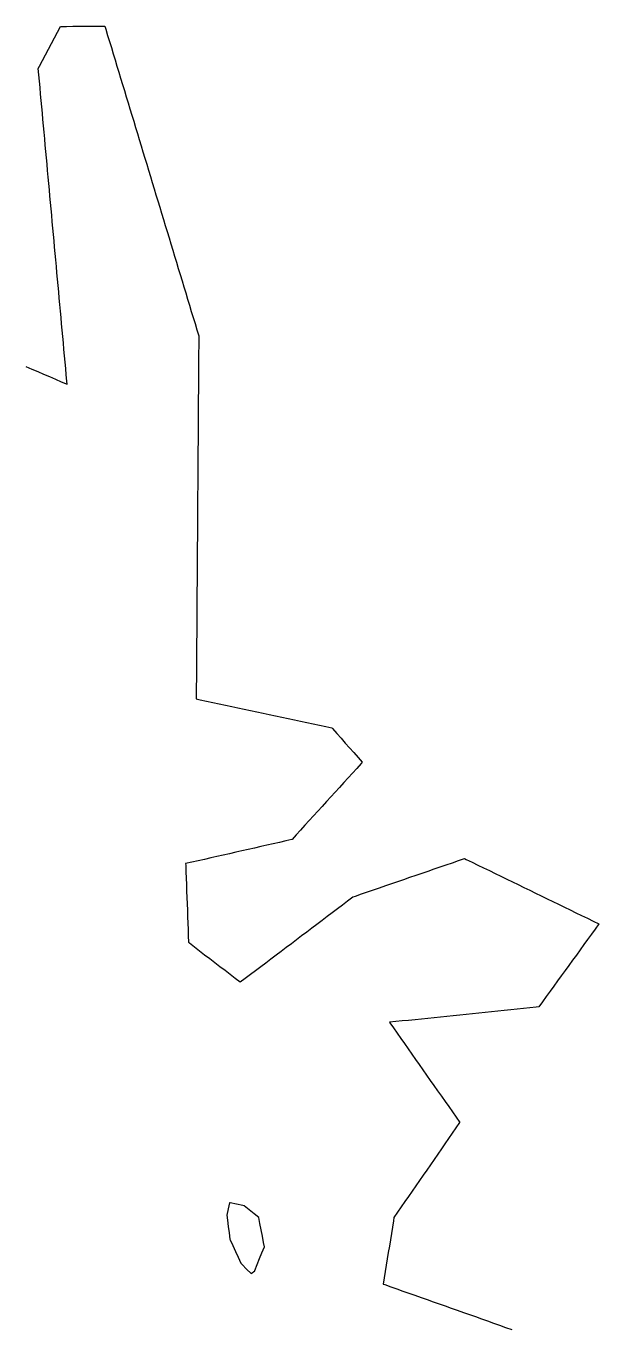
# Model space of a CAD drawing. Header units: millimetres. Extents: x 32 to 3054, y 42 to 5568.
# Drawn here: x 1073.8 to 1163.2, y 1401 to 1604.3 of the extents above; entities that cross this region are included whole.
import ezdxf

# ---------------------------------------------------------------- set-up
doc = ezdxf.new("R2010")
doc.units = ezdxf.units.MM
for name, color, linetype in [('ALL_ISLANDS', 7, 'Continuous'), ('OUTLINE_ISLAND_01', 7, 'Continuous'), ('OUTLINE_ISLAND_73', 7, 'Continuous')]:
    doc.layers.add(name, color=color, linetype=linetype)

msp = doc.modelspace()

# ---------------------------------------------------------------- linework, layer by layer
at = {"layer": 'ALL_ISLANDS'}
msp.add_lwpolyline([(1073.7962, 1551.1501), (1074.7143, 1550.7536), (1075.6323, 1550.3572), (1076.5504, 1549.9607), (1077.4684, 1549.5643), (1078.3865, 1549.1678), (1079.3045, 1548.7714), (1080.2226, 1548.375), (1080.1798, 1548.8434), (1080.0889, 1549.8392), (1079.9979, 1550.8351), (1079.9069, 1551.8309), (1079.816, 1552.8268), (1079.725, 1553.8226), (1079.6341, 1554.8185), (1079.5431, 1555.8143), (1079.4521, 1556.8102), (1079.3612, 1557.8061), (1079.2702, 1558.8019), (1079.1792, 1559.7978), (1079.0883, 1560.7936), (1078.9973, 1561.7895), (1078.9064, 1562.7853), (1078.8154, 1563.7812), (1078.7244, 1564.777), (1078.6335, 1565.7729), (1078.5425, 1566.7687), (1078.4516, 1567.7646), (1078.3606, 1568.7604), (1078.2696, 1569.7563), (1078.1787, 1570.7522), (1078.0877, 1571.748), (1077.9967, 1572.7439), (1077.9058, 1573.7397), (1077.8148, 1574.7356), (1077.7239, 1575.7314), (1077.6329, 1576.7273), (1077.5419, 1577.7231), (1077.451, 1578.719), (1077.36, 1579.7148), (1077.2691, 1580.7107), (1077.1781, 1581.7066), (1077.0871, 1582.7024), (1076.9962, 1583.6983), (1076.9052, 1584.6941), (1076.8142, 1585.69), (1076.7233, 1586.6858), (1076.6323, 1587.6817), (1076.5414, 1588.6775), (1076.4504, 1589.6734), (1076.3594, 1590.6692), (1076.2685, 1591.6651), (1076.1775, 1592.661), (1076.0866, 1593.6568), (1075.9956, 1594.6527), (1075.9046, 1595.6485), (1075.8137, 1596.6444), (1075.7227, 1597.6402), (1075.9169, 1598.0106), (1076.3813, 1598.8962), (1076.8457, 1599.7819), (1077.3101, 1600.6675), (1077.7744, 1601.5532), (1078.2388, 1602.4388), (1078.7032, 1603.3244), (1079.1676, 1604.2101), (1080.104, 1604.2172), (1081.104, 1604.2248), (1082.1039, 1604.2323), (1083.1039, 1604.2399), (1084.1039, 1604.2475), (1085.1038, 1604.2551), (1086.1038, 1604.2627), (1086.2535, 1603.7688), (1086.5435, 1602.8118), (1086.8335, 1601.8548), (1087.1236, 1600.8978), (1087.4136, 1599.9408), (1087.7036, 1598.9837), (1087.9937, 1598.0267), (1088.2837, 1597.0697), (1088.5737, 1596.1127), (1088.8638, 1595.1557), (1089.1538, 1594.1987), (1089.4439, 1593.2416), (1089.7339, 1592.2846), (1090.0239, 1591.3276), (1090.314, 1590.3706), (1090.604, 1589.4136), (1090.894, 1588.4566), (1091.1841, 1587.4996), (1091.4741, 1586.5425), (1091.7641, 1585.5855), (1092.0542, 1584.6285), (1092.3442, 1583.6715), (1092.6342, 1582.7145), (1092.9243, 1581.7575), (1093.2143, 1580.8004), (1093.5043, 1579.8434), (1093.7944, 1578.8864), (1094.0844, 1577.9294), (1094.3744, 1576.9724), (1094.6645, 1576.0154), (1094.9545, 1575.0583), (1095.2445, 1574.1013), (1095.5346, 1573.1443), (1095.8246, 1572.1873), (1096.1146, 1571.2303), (1096.4047, 1570.2733), (1096.6947, 1569.3162), (1096.9847, 1568.3592), (1097.2748, 1567.4022), (1097.5648, 1566.4452), (1097.8548, 1565.4882), (1098.1449, 1564.5312), (1098.4349, 1563.5741), (1098.7249, 1562.6171), (1099.015, 1561.6601), (1099.305, 1560.7031), (1099.595, 1559.7461), (1099.8851, 1558.7891), (1100.1751, 1557.832), (1100.4651, 1556.875), (1100.7552, 1555.918), (1100.7509, 1555.2967), (1100.744, 1554.2968), (1100.737, 1553.2968), (1100.7301, 1552.2968), (1100.7232, 1551.2968), (1100.7163, 1550.2969), (1100.7094, 1549.2969), (1100.7025, 1548.2969), (1100.6955, 1547.2969), (1100.6886, 1546.297), (1100.6817, 1545.297), (1100.6748, 1544.297), (1100.6679, 1543.297), (1100.661, 1542.2971), (1100.654, 1541.2971), (1100.6471, 1540.2971), (1100.6402, 1539.2971), (1100.6333, 1538.2972), (1100.6264, 1537.2972), (1100.6195, 1536.2972), (1100.6125, 1535.2972), (1100.6056, 1534.2972), (1100.5987, 1533.2973), (1100.5918, 1532.2973), (1100.5849, 1531.2973), (1100.5779, 1530.2973), (1100.571, 1529.2974), (1100.5641, 1528.2974), (1100.5572, 1527.2974), (1100.5503, 1526.2974), (1100.5434, 1525.2975), (1100.5364, 1524.2975), (1100.5295, 1523.2975), (1100.5226, 1522.2975), (1100.5157, 1521.2976), (1100.5088, 1520.2976), (1100.5019, 1519.2976), (1100.4949, 1518.2976), (1100.488, 1517.2977), (1100.4811, 1516.2977), (1100.4742, 1515.2977), (1100.4673, 1514.2977), (1100.4603, 1513.2977), (1100.4534, 1512.2978), (1100.4465, 1511.2978), (1100.4396, 1510.2978), (1100.4327, 1509.2978), (1100.4258, 1508.2979), (1100.4188, 1507.2979), (1100.4119, 1506.2979), (1100.405, 1505.2979), (1100.3981, 1504.298), (1100.3912, 1503.298), (1100.3843, 1502.298), (1100.3773, 1501.298), (1100.3704, 1500.2981), (1100.3635, 1499.2981), (1101.0011, 1499.1614), (1101.9789, 1498.9519), (1102.9567, 1498.7423), (1103.9345, 1498.5328), (1104.9123, 1498.3232), (1105.8901, 1498.1137), (1106.8679, 1497.9041), (1107.8457, 1497.6946), (1108.8235, 1497.485), (1109.8013, 1497.2755), (1110.7791, 1497.0659), (1111.7569, 1496.8564), (1112.7347, 1496.6468), (1113.7125, 1496.4373), (1114.6903, 1496.2277), (1115.6681, 1496.0182), (1116.6459, 1495.8086), (1117.6237, 1495.5991), (1118.6015, 1495.3895), (1119.5793, 1495.18), (1120.5571, 1494.9704), (1121.5349, 1494.7609), (1121.6349, 1494.6476), (1122.2966, 1493.8978), (1122.9583, 1493.1481), (1123.62, 1492.3983), (1124.2817, 1491.6486), (1124.9434, 1490.8988), (1125.6051, 1490.1491), (1126.2669, 1489.3993), (1126.0672, 1489.1797), (1125.3945, 1488.4398), (1124.7217, 1487.7), (1124.049, 1486.9601), (1123.3762, 1486.2202), (1122.7035, 1485.4803), (1122.0307, 1484.7404), (1121.358, 1484.0006), (1120.6853, 1483.2607), (1120.0125, 1482.5208), (1119.3398, 1481.7809), (1118.667, 1481.0411), (1117.9943, 1480.3012), (1117.3216, 1479.5613), (1116.6488, 1478.8214), (1115.9761, 1478.0815), (1115.3033, 1477.3417), (1115.292, 1477.3391), (1114.3167, 1477.1179), (1113.3415, 1476.8967), (1112.3663, 1476.6755), (1111.3911, 1476.4543), (1110.4158, 1476.2331), (1109.4406, 1476.0119), (1108.4654, 1475.7907), (1107.4902, 1475.5695), (1106.5149, 1475.3482), (1105.5397, 1475.127), (1104.5645, 1474.9058), (1103.5892, 1474.6846), (1102.614, 1474.4634), (1101.6388, 1474.2422), (1100.6636, 1474.021), (1099.6883, 1473.7998), (1098.7131, 1473.5786), (1098.7231, 1473.3002), (1098.7592, 1472.3009), (1098.7952, 1471.3015), (1098.8313, 1470.3022), (1098.8673, 1469.3028), (1098.9034, 1468.3035), (1098.9394, 1467.3041), (1098.9754, 1466.3048), (1099.0115, 1465.3054), (1099.0475, 1464.3061), (1099.0836, 1463.3067), (1099.1196, 1462.3073), (1099.1557, 1461.308), (1099.2961, 1461.2005), (1100.09, 1460.5924), (1100.8839, 1459.9844), (1101.6778, 1459.3764), (1102.4717, 1458.7683), (1103.2656, 1458.1603), (1104.0595, 1457.5523), (1104.8535, 1456.9443), (1105.6474, 1456.3362), (1106.4413, 1455.7282), (1107.2352, 1455.1202), (1108.0202, 1455.7136), (1108.8179, 1456.3166), (1109.6157, 1456.9196), (1110.4134, 1457.5227), (1111.2111, 1458.1257), (1112.0088, 1458.7287), (1112.8065, 1459.3317), (1113.6043, 1459.9347), (1114.402, 1460.5378), (1115.1997, 1461.1408), (1115.9974, 1461.7438), (1116.7952, 1462.3468), (1117.5929, 1462.9499), (1118.3906, 1463.5529), (1119.1883, 1464.1559), (1119.9861, 1464.7589), (1120.7838, 1465.362), (1121.5815, 1465.965), (1122.3792, 1466.568), (1123.1769, 1467.171), (1123.9747, 1467.7741), (1124.7724, 1468.3771), (1125.1869, 1468.5196), (1126.1325, 1468.8447), (1127.0782, 1469.1698), (1128.0239, 1469.495), (1128.9695, 1469.8201), (1129.9152, 1470.1452), (1130.8609, 1470.4703), (1131.8066, 1470.7955), (1132.7522, 1471.1206), (1133.6979, 1471.4457), (1134.6436, 1471.7709), (1135.5892, 1472.096), (1136.5349, 1472.4211), (1137.4806, 1472.7462), (1138.4262, 1473.0714), (1139.3719, 1473.3965), (1140.3176, 1473.7216), (1141.2633, 1474.0467), (1142.2089, 1474.3719), (1142.4918, 1474.2344), (1143.3913, 1473.7973), (1144.2907, 1473.3603), (1145.1901, 1472.9232), (1146.0896, 1472.4861), (1146.989, 1472.0491), (1147.8884, 1471.612), (1148.7879, 1471.175), (1149.6873, 1470.7379), (1150.5867, 1470.3008), (1151.4862, 1469.8638), (1152.3856, 1469.4267), (1153.285, 1468.9897), (1154.1845, 1468.5526), (1155.0839, 1468.1155), (1155.9833, 1467.6785), (1156.8828, 1467.2414), (1157.7822, 1466.8044), (1158.6816, 1466.3673), (1159.581, 1465.9302), (1160.4805, 1465.4932), (1161.3799, 1465.0561), (1162.2793, 1464.619), (1163.1788, 1464.182), (1162.5936, 1463.3746), (1162.0068, 1462.5648), (1161.4199, 1461.7551), (1160.8331, 1460.9454), (1160.2463, 1460.1357), (1159.6594, 1459.326), (1159.0726, 1458.5163), (1158.4858, 1457.7066), (1157.899, 1456.8969), (1157.3121, 1456.0872), (1156.7253, 1455.2775), (1156.1385, 1454.4677), (1155.5516, 1453.658), (1154.9648, 1452.8483), (1154.378, 1452.0386), (1153.7911, 1451.2289), (1153.393, 1451.1878), (1152.3983, 1451.085), (1151.4036, 1450.9822), (1150.4089, 1450.8794), (1149.4142, 1450.7766), (1148.4195, 1450.6738), (1147.4248, 1450.571), (1146.4301, 1450.4682), (1145.4354, 1450.3654), (1144.4407, 1450.2626), (1143.446, 1450.1598), (1142.4513, 1450.057), (1141.4566, 1449.9542), (1140.4619, 1449.8514), (1139.4672, 1449.7486), (1138.4725, 1449.6458), (1137.4778, 1449.543), (1136.4831, 1449.4402), (1135.4884, 1449.3374), (1134.4937, 1449.2346), (1133.499, 1449.1318), (1132.5043, 1449.029), (1131.5096, 1448.9262), (1130.5149, 1448.8234), (1130.5538, 1448.7679), (1131.1283, 1447.9494), (1131.7028, 1447.1309), (1132.2773, 1446.3123), (1132.8518, 1445.4938), (1133.4262, 1444.6753), (1134.0007, 1443.8568), (1134.5752, 1443.0383), (1135.1497, 1442.2197), (1135.7241, 1441.4012), (1136.2986, 1440.5827), (1136.8731, 1439.7642), (1137.4476, 1438.9457), (1138.0221, 1438.1271), (1138.5965, 1437.3086), (1139.171, 1436.4901), (1139.7455, 1435.6716), (1140.32, 1434.8531), (1140.8944, 1434.0345), (1141.4689, 1433.216), (1141.4431, 1433.1786), (1140.874, 1432.3564), (1140.3049, 1431.5341), (1139.7359, 1430.7118), (1139.1668, 1429.8895), (1138.5977, 1429.0672), (1138.0287, 1428.2449), (1137.4596, 1427.4226), (1136.8905, 1426.6003), (1136.3215, 1425.778), (1135.7524, 1424.9557), (1135.1834, 1424.1334), (1134.6143, 1423.3111), (1134.0452, 1422.4888), (1133.4762, 1421.6665), (1132.9071, 1420.8442), (1132.338, 1420.0219), (1131.769, 1419.1997), (1131.1999, 1418.3774), (1131.1166, 1417.8558), (1130.9587, 1416.8684), (1130.8009, 1415.8809), (1130.6431, 1414.8934), (1130.4852, 1413.906), (1130.3274, 1412.9185), (1130.1695, 1411.9311), (1130.0117, 1410.9436), (1129.8539, 1409.9561), (1129.696, 1408.9687), (1129.5382, 1407.9812), (1129.7728, 1407.8983), (1130.7156, 1407.565), (1131.6584, 1407.2317), (1132.6012, 1406.8984), (1133.5441, 1406.5652), (1134.4869, 1406.2319), (1135.4297, 1405.8986), (1136.3725, 1405.5653), (1137.3154, 1405.232), (1138.2582, 1404.8988), (1139.201, 1404.5655), (1140.1439, 1404.2322), (1141.0867, 1403.8989), (1142.0295, 1403.5656), (1142.9723, 1403.2323), (1143.9152, 1402.8991), (1144.858, 1402.5658), (1145.8008, 1402.2325), (1146.7437, 1401.8992), (1147.6865, 1401.5659), (1148.6293, 1401.2327), (1149.5721, 1400.8994)], dxfattribs=at)
msp.add_lwpolyline([(1105.5682, 1420.6769), (1105.3433, 1419.7025), (1105.1184, 1418.7281), (1105.2194, 1417.9758), (1105.3524, 1416.9847), (1105.4854, 1415.9936), (1105.6185, 1415.0024), (1105.6657, 1414.8967), (1106.0732, 1413.9835), (1106.4808, 1413.0703), (1106.8883, 1412.1571), (1107.2958, 1411.2439), (1107.5022, 1411.0352), (1108.2051, 1410.3239), (1108.9081, 1409.6127), (1109.5023, 1410.0425), (1109.521, 1410.0899), (1109.8875, 1411.0203), (1110.2541, 1411.9507), (1110.6206, 1412.8811), (1110.9872, 1413.8115), (1110.8644, 1414.4618), (1110.6789, 1415.4444), (1110.4934, 1416.4271), (1110.3079, 1417.4097), (1110.1224, 1418.3924), (1109.42, 1418.9506), (1108.6371, 1419.5728), (1107.8542, 1420.195), (1107.6336, 1420.2415), (1106.6551, 1420.4477), (1105.6766, 1420.654)], close=True, dxfattribs=at)
at = {"layer": 'OUTLINE_ISLAND_01'}
msp.add_lwpolyline([(1073.7962, 1551.1501), (1074.7143, 1550.7536), (1075.6323, 1550.3572), (1076.5504, 1549.9607), (1077.4684, 1549.5643), (1078.3865, 1549.1678), (1079.3045, 1548.7714), (1080.2226, 1548.375), (1080.1798, 1548.8434), (1080.0889, 1549.8392), (1079.9979, 1550.8351), (1079.9069, 1551.8309), (1079.816, 1552.8268), (1079.725, 1553.8226), (1079.6341, 1554.8185), (1079.5431, 1555.8143), (1079.4521, 1556.8102), (1079.3612, 1557.8061), (1079.2702, 1558.8019), (1079.1792, 1559.7978), (1079.0883, 1560.7936), (1078.9973, 1561.7895), (1078.9064, 1562.7853), (1078.8154, 1563.7812), (1078.7244, 1564.777), (1078.6335, 1565.7729), (1078.5425, 1566.7687), (1078.4516, 1567.7646), (1078.3606, 1568.7604), (1078.2696, 1569.7563), (1078.1787, 1570.7522), (1078.0877, 1571.748), (1077.9967, 1572.7439), (1077.9058, 1573.7397), (1077.8148, 1574.7356), (1077.7239, 1575.7314), (1077.6329, 1576.7273), (1077.5419, 1577.7231), (1077.451, 1578.719), (1077.36, 1579.7148), (1077.2691, 1580.7107), (1077.1781, 1581.7066), (1077.0871, 1582.7024), (1076.9962, 1583.6983), (1076.9052, 1584.6941), (1076.8142, 1585.69), (1076.7233, 1586.6858), (1076.6323, 1587.6817), (1076.5414, 1588.6775), (1076.4504, 1589.6734), (1076.3594, 1590.6692), (1076.2685, 1591.6651), (1076.1775, 1592.661), (1076.0866, 1593.6568), (1075.9956, 1594.6527), (1075.9046, 1595.6485), (1075.8137, 1596.6444), (1075.7227, 1597.6402), (1075.9169, 1598.0106), (1076.3813, 1598.8962), (1076.8457, 1599.7819), (1077.3101, 1600.6675), (1077.7744, 1601.5532), (1078.2388, 1602.4388), (1078.7032, 1603.3244), (1079.1676, 1604.2101), (1080.104, 1604.2172), (1081.104, 1604.2248), (1082.1039, 1604.2323), (1083.1039, 1604.2399), (1084.1039, 1604.2475), (1085.1038, 1604.2551), (1086.1038, 1604.2627), (1086.2535, 1603.7688), (1086.5435, 1602.8118), (1086.8335, 1601.8548), (1087.1236, 1600.8978), (1087.4136, 1599.9408), (1087.7036, 1598.9837), (1087.9937, 1598.0267), (1088.2837, 1597.0697), (1088.5737, 1596.1127), (1088.8638, 1595.1557), (1089.1538, 1594.1987), (1089.4439, 1593.2416), (1089.7339, 1592.2846), (1090.0239, 1591.3276), (1090.314, 1590.3706), (1090.604, 1589.4136), (1090.894, 1588.4566), (1091.1841, 1587.4996), (1091.4741, 1586.5425), (1091.7641, 1585.5855), (1092.0542, 1584.6285), (1092.3442, 1583.6715), (1092.6342, 1582.7145), (1092.9243, 1581.7575), (1093.2143, 1580.8004), (1093.5043, 1579.8434), (1093.7944, 1578.8864), (1094.0844, 1577.9294), (1094.3744, 1576.9724), (1094.6645, 1576.0154), (1094.9545, 1575.0583), (1095.2445, 1574.1013), (1095.5346, 1573.1443), (1095.8246, 1572.1873), (1096.1146, 1571.2303), (1096.4047, 1570.2733), (1096.6947, 1569.3162), (1096.9847, 1568.3592), (1097.2748, 1567.4022), (1097.5648, 1566.4452), (1097.8548, 1565.4882), (1098.1449, 1564.5312), (1098.4349, 1563.5741), (1098.7249, 1562.6171), (1099.015, 1561.6601), (1099.305, 1560.7031), (1099.595, 1559.7461), (1099.8851, 1558.7891), (1100.1751, 1557.832), (1100.4651, 1556.875), (1100.7552, 1555.918), (1100.7509, 1555.2967), (1100.744, 1554.2968), (1100.737, 1553.2968), (1100.7301, 1552.2968), (1100.7232, 1551.2968), (1100.7163, 1550.2969), (1100.7094, 1549.2969), (1100.7025, 1548.2969), (1100.6955, 1547.2969), (1100.6886, 1546.297), (1100.6817, 1545.297), (1100.6748, 1544.297), (1100.6679, 1543.297), (1100.661, 1542.2971), (1100.654, 1541.2971), (1100.6471, 1540.2971), (1100.6402, 1539.2971), (1100.6333, 1538.2972), (1100.6264, 1537.2972), (1100.6195, 1536.2972), (1100.6125, 1535.2972), (1100.6056, 1534.2972), (1100.5987, 1533.2973), (1100.5918, 1532.2973), (1100.5849, 1531.2973), (1100.5779, 1530.2973), (1100.571, 1529.2974), (1100.5641, 1528.2974), (1100.5572, 1527.2974), (1100.5503, 1526.2974), (1100.5434, 1525.2975), (1100.5364, 1524.2975), (1100.5295, 1523.2975), (1100.5226, 1522.2975), (1100.5157, 1521.2976), (1100.5088, 1520.2976), (1100.5019, 1519.2976), (1100.4949, 1518.2976), (1100.488, 1517.2977), (1100.4811, 1516.2977), (1100.4742, 1515.2977), (1100.4673, 1514.2977), (1100.4603, 1513.2977), (1100.4534, 1512.2978), (1100.4465, 1511.2978), (1100.4396, 1510.2978), (1100.4327, 1509.2978), (1100.4258, 1508.2979), (1100.4188, 1507.2979), (1100.4119, 1506.2979), (1100.405, 1505.2979), (1100.3981, 1504.298), (1100.3912, 1503.298), (1100.3843, 1502.298), (1100.3773, 1501.298), (1100.3704, 1500.2981), (1100.3635, 1499.2981), (1101.0011, 1499.1614), (1101.9789, 1498.9519), (1102.9567, 1498.7423), (1103.9345, 1498.5328), (1104.9123, 1498.3232), (1105.8901, 1498.1137), (1106.8679, 1497.9041), (1107.8457, 1497.6946), (1108.8235, 1497.485), (1109.8013, 1497.2755), (1110.7791, 1497.0659), (1111.7569, 1496.8564), (1112.7347, 1496.6468), (1113.7125, 1496.4373), (1114.6903, 1496.2277), (1115.6681, 1496.0182), (1116.6459, 1495.8086), (1117.6237, 1495.5991), (1118.6015, 1495.3895), (1119.5793, 1495.18), (1120.5571, 1494.9704), (1121.5349, 1494.7609), (1121.6349, 1494.6476), (1122.2966, 1493.8978), (1122.9583, 1493.1481), (1123.62, 1492.3983), (1124.2817, 1491.6486), (1124.9434, 1490.8988), (1125.6051, 1490.1491), (1126.2669, 1489.3993), (1126.0672, 1489.1797), (1125.3945, 1488.4398), (1124.7217, 1487.7), (1124.049, 1486.9601), (1123.3762, 1486.2202), (1122.7035, 1485.4803), (1122.0307, 1484.7404), (1121.358, 1484.0006), (1120.6853, 1483.2607), (1120.0125, 1482.5208), (1119.3398, 1481.7809), (1118.667, 1481.0411), (1117.9943, 1480.3012), (1117.3216, 1479.5613), (1116.6488, 1478.8214), (1115.9761, 1478.0815), (1115.3033, 1477.3417), (1115.292, 1477.3391), (1114.3167, 1477.1179), (1113.3415, 1476.8967), (1112.3663, 1476.6755), (1111.3911, 1476.4543), (1110.4158, 1476.2331), (1109.4406, 1476.0119), (1108.4654, 1475.7907), (1107.4902, 1475.5695), (1106.5149, 1475.3482), (1105.5397, 1475.127), (1104.5645, 1474.9058), (1103.5892, 1474.6846), (1102.614, 1474.4634), (1101.6388, 1474.2422), (1100.6636, 1474.021), (1099.6883, 1473.7998), (1098.7131, 1473.5786), (1098.7231, 1473.3002), (1098.7592, 1472.3009), (1098.7952, 1471.3015), (1098.8313, 1470.3022), (1098.8673, 1469.3028), (1098.9034, 1468.3035), (1098.9394, 1467.3041), (1098.9754, 1466.3048), (1099.0115, 1465.3054), (1099.0475, 1464.3061), (1099.0836, 1463.3067), (1099.1196, 1462.3073), (1099.1557, 1461.308), (1099.2961, 1461.2005), (1100.09, 1460.5924), (1100.8839, 1459.9844), (1101.6778, 1459.3764), (1102.4717, 1458.7683), (1103.2656, 1458.1603), (1104.0595, 1457.5523), (1104.8535, 1456.9443), (1105.6474, 1456.3362), (1106.4413, 1455.7282), (1107.2352, 1455.1202), (1108.0202, 1455.7136), (1108.8179, 1456.3166), (1109.6157, 1456.9196), (1110.4134, 1457.5227), (1111.2111, 1458.1257), (1112.0088, 1458.7287), (1112.8065, 1459.3317), (1113.6043, 1459.9347), (1114.402, 1460.5378), (1115.1997, 1461.1408), (1115.9974, 1461.7438), (1116.7952, 1462.3468), (1117.5929, 1462.9499), (1118.3906, 1463.5529), (1119.1883, 1464.1559), (1119.9861, 1464.7589), (1120.7838, 1465.362), (1121.5815, 1465.965), (1122.3792, 1466.568), (1123.1769, 1467.171), (1123.9747, 1467.7741), (1124.7724, 1468.3771), (1125.1869, 1468.5196), (1126.1325, 1468.8447), (1127.0782, 1469.1698), (1128.0239, 1469.495), (1128.9695, 1469.8201), (1129.9152, 1470.1452), (1130.8609, 1470.4703), (1131.8066, 1470.7955), (1132.7522, 1471.1206), (1133.6979, 1471.4457), (1134.6436, 1471.7709), (1135.5892, 1472.096), (1136.5349, 1472.4211), (1137.4806, 1472.7462), (1138.4262, 1473.0714), (1139.3719, 1473.3965), (1140.3176, 1473.7216), (1141.2633, 1474.0467), (1142.2089, 1474.3719), (1142.4918, 1474.2344), (1143.3913, 1473.7973), (1144.2907, 1473.3603), (1145.1901, 1472.9232), (1146.0896, 1472.4861), (1146.989, 1472.0491), (1147.8884, 1471.612), (1148.7879, 1471.175), (1149.6873, 1470.7379), (1150.5867, 1470.3008), (1151.4862, 1469.8638), (1152.3856, 1469.4267), (1153.285, 1468.9897), (1154.1845, 1468.5526), (1155.0839, 1468.1155), (1155.9833, 1467.6785), (1156.8828, 1467.2414), (1157.7822, 1466.8044), (1158.6816, 1466.3673), (1159.581, 1465.9302), (1160.4805, 1465.4932), (1161.3799, 1465.0561), (1162.2793, 1464.619), (1163.1788, 1464.182), (1162.5936, 1463.3746), (1162.0068, 1462.5648), (1161.4199, 1461.7551), (1160.8331, 1460.9454), (1160.2463, 1460.1357), (1159.6594, 1459.326), (1159.0726, 1458.5163), (1158.4858, 1457.7066), (1157.899, 1456.8969), (1157.3121, 1456.0872), (1156.7253, 1455.2775), (1156.1385, 1454.4677), (1155.5516, 1453.658), (1154.9648, 1452.8483), (1154.378, 1452.0386), (1153.7911, 1451.2289), (1153.393, 1451.1878), (1152.3983, 1451.085), (1151.4036, 1450.9822), (1150.4089, 1450.8794), (1149.4142, 1450.7766), (1148.4195, 1450.6738), (1147.4248, 1450.571), (1146.4301, 1450.4682), (1145.4354, 1450.3654), (1144.4407, 1450.2626), (1143.446, 1450.1598), (1142.4513, 1450.057), (1141.4566, 1449.9542), (1140.4619, 1449.8514), (1139.4672, 1449.7486), (1138.4725, 1449.6458), (1137.4778, 1449.543), (1136.4831, 1449.4402), (1135.4884, 1449.3374), (1134.4937, 1449.2346), (1133.499, 1449.1318), (1132.5043, 1449.029), (1131.5096, 1448.9262), (1130.5149, 1448.8234), (1130.5538, 1448.7679), (1131.1283, 1447.9494), (1131.7028, 1447.1309), (1132.2773, 1446.3123), (1132.8518, 1445.4938), (1133.4262, 1444.6753), (1134.0007, 1443.8568), (1134.5752, 1443.0383), (1135.1497, 1442.2197), (1135.7241, 1441.4012), (1136.2986, 1440.5827), (1136.8731, 1439.7642), (1137.4476, 1438.9457), (1138.0221, 1438.1271), (1138.5965, 1437.3086), (1139.171, 1436.4901), (1139.7455, 1435.6716), (1140.32, 1434.8531), (1140.8944, 1434.0345), (1141.4689, 1433.216), (1141.4431, 1433.1786), (1140.874, 1432.3564), (1140.3049, 1431.5341), (1139.7359, 1430.7118), (1139.1668, 1429.8895), (1138.5977, 1429.0672), (1138.0287, 1428.2449), (1137.4596, 1427.4226), (1136.8905, 1426.6003), (1136.3215, 1425.778), (1135.7524, 1424.9557), (1135.1834, 1424.1334), (1134.6143, 1423.3111), (1134.0452, 1422.4888), (1133.4762, 1421.6665), (1132.9071, 1420.8442), (1132.338, 1420.0219), (1131.769, 1419.1997), (1131.1999, 1418.3774), (1131.1166, 1417.8558), (1130.9587, 1416.8684), (1130.8009, 1415.8809), (1130.6431, 1414.8934), (1130.4852, 1413.906), (1130.3274, 1412.9185), (1130.1695, 1411.9311), (1130.0117, 1410.9436), (1129.8539, 1409.9561), (1129.696, 1408.9687), (1129.5382, 1407.9812), (1129.7728, 1407.8983), (1130.7156, 1407.565), (1131.6584, 1407.2317), (1132.6012, 1406.8984), (1133.5441, 1406.5652), (1134.4869, 1406.2319), (1135.4297, 1405.8986), (1136.3725, 1405.5653), (1137.3154, 1405.232), (1138.2582, 1404.8988), (1139.201, 1404.5655), (1140.1439, 1404.2322), (1141.0867, 1403.8989), (1142.0295, 1403.5656), (1142.9723, 1403.2323), (1143.9152, 1402.8991), (1144.858, 1402.5658), (1145.8008, 1402.2325), (1146.7437, 1401.8992), (1147.6865, 1401.5659), (1148.6293, 1401.2327), (1149.5721, 1400.8994)], dxfattribs=at)
at = {"layer": 'OUTLINE_ISLAND_73'}
msp.add_lwpolyline([(1105.5682, 1420.6769), (1105.3433, 1419.7025), (1105.1184, 1418.7281), (1105.2194, 1417.9758), (1105.3524, 1416.9847), (1105.4854, 1415.9936), (1105.6185, 1415.0024), (1105.6657, 1414.8967), (1106.0732, 1413.9835), (1106.4808, 1413.0703), (1106.8883, 1412.1571), (1107.2958, 1411.2439), (1107.5022, 1411.0352), (1108.2051, 1410.3239), (1108.9081, 1409.6127), (1109.5023, 1410.0425), (1109.521, 1410.0899), (1109.8875, 1411.0203), (1110.2541, 1411.9507), (1110.6206, 1412.8811), (1110.9872, 1413.8115), (1110.8644, 1414.4618), (1110.6789, 1415.4444), (1110.4934, 1416.4271), (1110.3079, 1417.4097), (1110.1224, 1418.3924), (1109.42, 1418.9506), (1108.6371, 1419.5728), (1107.8542, 1420.195), (1107.6336, 1420.2415), (1106.6551, 1420.4477), (1105.6766, 1420.654)], close=True, dxfattribs=at)

doc.saveas('drawing.dxf')
